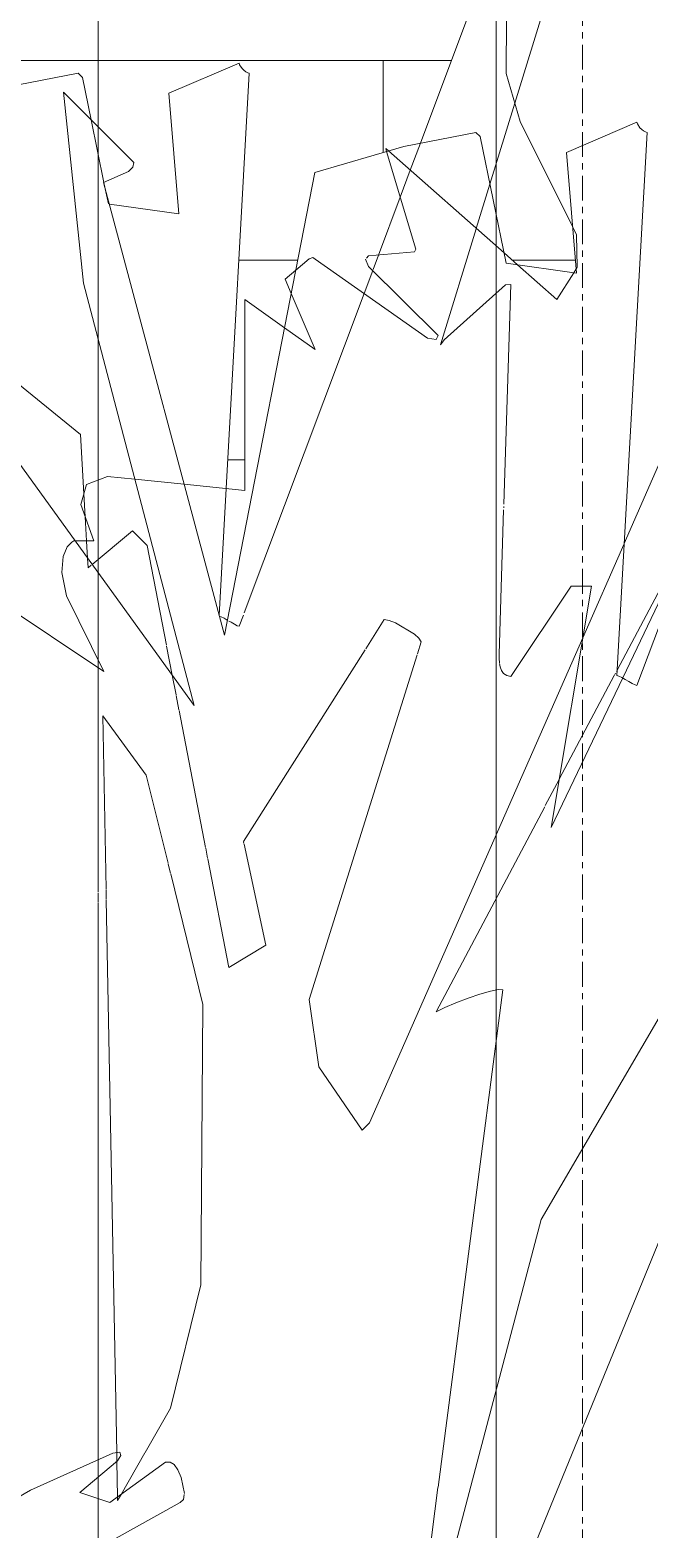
# Model space of a CAD drawing. Header units: inches. Extents: x -8991 to -6983, y -226 to 479.
# Drawn here: x -7388.46 to -7376.06, y -35.99 to -5.96 of the extents above; entities that cross this region are included whole.
import ezdxf

# ---------------------------------------------------------------- set-up
doc = ezdxf.new("R2010")
doc.units = ezdxf.units.IN
doc.header["$MEASUREMENT"] = 0
doc.linetypes.add('Grid Line 1_2_', pattern=[0.875, 0.5, -0.125, 0.125, -0.125])
for name, color, linetype, lineweight in [('A-DETL-GENF', 92, 'Continuous', 9), ('A-WALL-PATT-1', 111, 'Continuous', 9), ('S-GRID-1', 1, 'Grid Line 1_2_', 9)]:
    doc.layers.add(name, color=color, linetype=linetype, lineweight=lineweight)

# ---------------------------------------------------------------- blocks, each defined once
blk = doc.blocks.new('fountain grass 26747 - fountain grass 26747-1770214-Section 26')
at = {"layer": 'A-DETL-GENF'}
for p, q in [((-8436.095, -5.711), (-8436.099, -6.826)), ((-8436.099, -6.826), (-8435.821, -7.79)), ((-8435.821, -7.79), (-8434.767, -9.909)), ((-8438.457, -8.38), (-8438.513, -8.33)), ((-8438.513, -8.33), (-8438.494, -8.391)), ((-8438.494, -8.391), (-8437.908, -10.345)), ((-8436.143, -10.421), (-8438.457, -8.38)), ((-8434.767, -9.909), (-8434.691, -10.063)), ((-8434.691, -10.063), (-8434.681, -10.711)), ((-8438.856, -10.482), (-8438.9, -10.529)), ((-8437.934, -10.4), (-8438.856, -10.482)), ((-8437.908, -10.345), (-8437.934, -10.4)), ((-8435.874, -10.659), (-8436.143, -10.421)), ((-8440.312, -10.766), (-8440.528, -10.95)), ((-8440.046, -10.54), (-8440.312, -10.766)), ((-8439.969, -10.512), (-8440.046, -10.54)), ((-8439.923, -10.547), (-8439.969, -10.512)), ((-8437.673, -12.127), (-8439.923, -10.547)), ((-8438.916, -10.547), (-8438.857, -10.691)), ((-8438.857, -10.691), (-8437.462, -12.075)), ((-8435.087, -11.353), (-8435.874, -10.659)), ((-8434.698, -10.739), (-8434.749, -10.819)), ((-8434.681, -10.711), (-8434.698, -10.739)), ((-8440.528, -10.95), (-8440.404, -11.238)), ((-8434.749, -10.819), (-8435.087, -11.353)), ((-8440.538, -11.921), (-8441.334, -11.353)), ((-8441.334, -11.353), (-8441.334, -15.181)), ((-8440.404, -11.238), (-8439.923, -12.36)), ((-8439.923, -12.36), (-8440.538, -11.921)), ((-8437.505, -12.159), (-8437.673, -12.127)), ((-8437.462, -12.075), (-8437.505, -12.159)), ((-8444.087, -14.901), (-8444.501, -15.061)), ((-8443.535, -14.957), (-8444.087, -14.901)), ((-8442.549, -15.057), (-8443.535, -14.957)), ((-8444.501, -15.061), (-8444.621, -15.465)), ((-8441.334, -15.181), (-8442.549, -15.057)), ((-8444.621, -15.465), (-8444.356, -16.189)), ((-8444.801, -16.214), (-8444.89, -16.31)), ((-8444.759, -16.189), (-8444.801, -16.214)), ((-8444.735, -16.189), (-8444.759, -16.189)), ((-8444.356, -16.189), (-8444.735, -16.189)), ((-8444.973, -16.504), (-8444.995, -16.823)), ((-8444.89, -16.31), (-8444.973, -16.504)), ((-8444.154, -18.808), (-8447.395, -16.648)), ((-8444.995, -16.823), (-8444.902, -17.295)), ((-8444.902, -17.295), (-8444.154, -18.808))]:
    blk.add_line(p, q, dxfattribs=at)
blk = doc.blocks.new('fountain grass 26747 - fountain grass 26747-V34-Section 26')
at = {"layer": 'A-DETL-GENF'}
for p, q in [((-8443.977, -34.467), (-8445.623, -35.208)), ((-8443.835, -34.45), (-8443.977, -34.467)), ((-8443.885, -34.624), (-8443.815, -34.514)), ((-8443.815, -34.514), (-8443.835, -34.45)), ((-8444.641, -35.256), (-8443.885, -34.624)), ((-8442.922, -34.65), (-8444.037, -35.457)), ((-8442.828, -34.651), (-8442.922, -34.65)), ((-8442.752, -34.693), (-8442.828, -34.651)), ((-8442.676, -34.802), (-8442.752, -34.693)), ((-8442.611, -34.954), (-8442.676, -34.802)), ((-8442.544, -35.279), (-8442.611, -34.954)), ((-8445.623, -35.208), (-8446.051, -35.457)), ((-8444.037, -35.457), (-8444.641, -35.256)), ((-8442.626, -35.457), (-8442.562, -35.4)), ((-8442.562, -35.4), (-8442.547, -35.299)), ((-8444.44, -36.465), (-8442.626, -35.457))]:
    blk.add_line(p, q, dxfattribs=at)
blk = doc.blocks.new('fountain grass 26747 - fountain grass 26747-V35-Section 26')
at = {"layer": 'A-DETL-GENF'}
for p, q in [((-8436.303, -9.645), (-8436.303, -2.97)), ((-8436.303, -4.582), (-8436.303, -9.645)), ((-8428.042, -4.582), (-8433.482, -19.089)), ((-8443.556, -8.611), (-8444.967, -7.201)), ((-8444.967, -7.201), (-8444.564, -11.029)), ((-8436.303, -8.611), (-8436.303, -7.201)), ((-8436.303, -7.201), (-8436.303, -11.029)), ((-8436.303, -7.838), (-8436.303, -7.805)), ((-8436.303, -7.805), (-8436.303, -8.41)), ((-8433.482, -7.805), (-8434.892, -8.41)), ((-8433.474, -7.838), (-8433.482, -7.805)), ((-8436.706, -8.007), (-8438.15, -8.29)), ((-8436.622, -8.091), (-8436.706, -8.007)), ((-8436.101, -10.626), (-8436.622, -8.091)), ((-8436.303, -7.914), (-8436.303, -7.838)), ((-8436.303, -7.949), (-8436.303, -7.914)), ((-8436.303, -7.979), (-8436.303, -7.949)), ((-8436.303, -7.999), (-8436.303, -7.979)), ((-8436.303, -8.007), (-8436.303, -7.999)), ((-8436.303, -9.645), (-8436.303, -8.007)), ((-8436.303, -8.091), (-8436.303, -8.007)), ((-8436.303, -8.007), (-8436.303, -8.29)), ((-8436.303, -9.645), (-8436.303, -8.091)), ((-8433.885, -18.887), (-8433.28, -8.007)), ((-8433.422, -7.914), (-8433.474, -7.838)), ((-8433.386, -7.949), (-8433.422, -7.914)), ((-8433.348, -7.979), (-8433.386, -7.949)), ((-8433.311, -7.999), (-8433.348, -7.979)), ((-8433.28, -8.007), (-8433.311, -7.999)), ((-8438.15, -8.29), (-8439.93, -8.813)), ((-8436.303, -8.29), (-8436.303, -8.813)), ((-8443.662, -8.791), (-8443.575, -8.706)), ((-8443.575, -8.706), (-8443.556, -8.611)), ((-8436.303, -8.41), (-8436.303, -9.645)), ((-8436.303, -8.706), (-8436.303, -8.611)), ((-8436.303, -8.791), (-8436.303, -8.706)), ((-8434.892, -8.41), (-8434.691, -10.828)), ((-8444.161, -9.014), (-8443.662, -8.791)), ((-8439.93, -8.813), (-8441.743, -18.081)), ((-8436.303, -9.014), (-8436.303, -8.791)), ((-8436.303, -8.813), (-8436.303, -18.081)), ((-8441.743, -18.081), (-8444.161, -9.014)), ((-8436.303, -18.081), (-8436.303, -9.014)), ((-8436.303, -13.447), (-8436.303, -9.645)), ((-8436.303, -10.626), (-8436.303, -9.645)), ((-8436.303, -9.645), (-8436.303, -10.828)), ((-8436.303, -18.887), (-8436.303, -9.645)), ((-8436.303, -9.645), (-8436.303, -19.089)), ((-8442.347, -19.492), (-8449.198, -10.014)), ((-8436.303, -19.492), (-8436.303, -10.014)), ((-8436.303, -10.014), (-8436.303, -10.618)), ((-8436.303, -15.659), (-8436.303, -10.014)), ((-8436.303, -10.014), (-8436.303, -10.283)), ((-8436.303, -10.283), (-8436.303, -10.923)), ((-8436.303, -10.618), (-8436.303, -13.842)), ((-8436.303, -10.828), (-8436.303, -10.626)), ((-8434.691, -10.828), (-8436.101, -10.626)), ((-8444.564, -11.029), (-8442.347, -19.492)), ((-8436.303, -10.923), (-8436.303, -15.989)), ((-8436.303, -11.029), (-8436.303, -19.492)), ((-8436.303, -12.238), (-8436.303, -12.248)), ((-8436.303, -19.644), (-8436.303, -12.238)), ((-8436.303, -12.248), (-8436.303, -13.35)), ((-8436.303, -13.35), (-8436.303, -13.447)), ((-8436.303, -13.842), (-8436.303, -16.663)), ((-8436.303, -16.389), (-8436.303, -15.659)), ((-8436.303, -15.989), (-8436.303, -16.121)), ((-8436.303, -16.121), (-8436.303, -16.217)), ((-8436.303, -16.217), (-8436.303, -16.292)), ((-8436.303, -16.292), (-8436.303, -16.36)), ((-8436.303, -16.36), (-8436.303, -16.435)), ((-8436.303, -16.663), (-8436.303, -16.389)), ((-8436.303, -16.435), (-8436.303, -16.532)), ((-8436.303, -16.532), (-8436.303, -16.663)), ((-8436.303, -16.663), (-8436.303, -17.779)), ((-8436.303, -16.852), (-8436.303, -17.487)), ((-8436.303, -16.872), (-8436.303, -16.852)), ((-8436.303, -16.859), (-8436.303, -16.872)), ((-8436.303, -16.913), (-8436.303, -16.859)), ((-8436.303, -17.028), (-8436.303, -16.872)), ((-8436.303, -16.872), (-8436.303, -17.353)), ((-8436.303, -17.395), (-8436.303, -16.913)), ((-8436.303, -19.126), (-8436.303, -17.028)), ((-8436.303, -17.074), (-8436.303, -17.678)), ((-8436.303, -17.487), (-8436.303, -17.074)), ((-8436.303, -17.353), (-8436.303, -19.632)), ((-8436.303, -17.477), (-8436.303, -17.395)), ((-8436.303, -21.507), (-8436.303, -17.477)), ((-8436.303, -17.678), (-8436.303, -18.887)), ((-8436.303, -17.779), (-8436.303, -18.743)), ((-8436.303, -18.283), (-8436.303, -20.096)), ((-8436.303, -23.119), (-8436.303, -18.283)), ((-8436.303, -18.422), (-8436.303, -18.484)), ((-8436.303, -18.433), (-8436.303, -18.422)), ((-8436.303, -18.887), (-8436.303, -18.433)), ((-8436.303, -18.479), (-8436.303, -19.267)), ((-8436.303, -18.484), (-8436.303, -18.479)), ((-8436.303, -18.484), (-8436.303, -23.119)), ((-8436.303, -18.554), (-8436.303, -18.484)), ((-8436.303, -18.687), (-8436.303, -18.554)), ((-8436.303, -19.693), (-8436.303, -18.687)), ((-8436.303, -18.743), (-8436.303, -21.016)), ((-8436.303, -18.899), (-8436.303, -18.887)), ((-8436.303, -18.927), (-8436.303, -18.899)), ((-8433.844, -18.899), (-8433.885, -18.887)), ((-8433.786, -18.927), (-8433.844, -18.899)), ((-8436.303, -18.967), (-8436.303, -18.927)), ((-8436.303, -19.01), (-8436.303, -18.967)), ((-8436.303, -19.049), (-8436.303, -19.01)), ((-8436.303, -19.089), (-8436.303, -19.078)), ((-8436.303, -19.29), (-8436.303, -19.126)), ((-8433.717, -18.967), (-8433.786, -18.927)), ((-8433.645, -19.01), (-8433.717, -18.967)), ((-8433.577, -19.049), (-8433.645, -19.01)), ((-8433.52, -19.078), (-8433.577, -19.049)), ((-8433.482, -19.089), (-8433.52, -19.078)), ((-8436.303, -19.267), (-8436.303, -19.29)), ((-8436.303, -22.305), (-8436.303, -19.283)), ((-8436.303, -19.283), (-8436.303, -21.297)), ((-8436.303, -19.492), (-8436.303, -21.507)), ((-8436.303, -20.701), (-8436.303, -19.492)), ((-8436.303, -19.632), (-8436.303, -19.693)), ((-8436.303, -19.731), (-8436.303, -19.644)), ((-8436.303, -19.818), (-8436.303, -19.731)), ((-8436.303, -19.899), (-8436.303, -19.818)), ((-8436.303, -19.972), (-8436.303, -19.901)), ((-8436.303, -20.034), (-8436.303, -19.975)), ((-8436.303, -20.077), (-8436.303, -20.035)), ((-8436.303, -20.096), (-8436.303, -20.077)), ((-8436.303, -20.248), (-8436.303, -20.277)), ((-8436.303, -20.298), (-8436.303, -20.248)), ((-8436.303, -20.277), (-8436.303, -20.701)), ((-8436.303, -20.342), (-8436.303, -20.298)), ((-8436.303, -20.465), (-8436.303, -20.342)), ((-8436.303, -21.507), (-8436.303, -20.465)), ((-8436.303, -21.016), (-8436.303, -21.664)), ((-8436.303, -21.297), (-8436.303, -21.352)), ((-8436.303, -21.352), (-8436.303, -21.434)), ((-8436.303, -21.434), (-8436.303, -21.499)), ((-8436.303, -21.499), (-8436.303, -21.464)), ((-8436.303, -21.464), (-8436.303, -21.493)), ((-8436.303, -21.493), (-8436.303, -21.902)), ((-8436.303, -21.499), (-8436.303, -21.643)), ((-8436.303, -23.079), (-8436.303, -21.499)), ((-8436.303, -21.708), (-8436.303, -21.507)), ((-8436.303, -21.643), (-8436.303, -23.027)), ((-8436.303, -21.664), (-8436.303, -22.305)), ((-8436.303, -21.841), (-8436.303, -21.708)), ((-8436.303, -23.925), (-8436.303, -21.841)), ((-8436.303, -21.902), (-8436.303, -23.312)), ((-8436.303, -23.312), (-8436.303, -22.305)), ((-8436.303, -22.305), (-8436.303, -26.133)), ((-8436.303, -23.027), (-8436.303, -23.111)), ((-8436.303, -23.111), (-8436.303, -23.079)), ((-8436.303, -23.119), (-8436.303, -23.135)), ((-8436.303, -23.183), (-8436.303, -23.119)), ((-8436.303, -23.135), (-8436.303, -23.876)), ((-8436.303, -23.293), (-8436.303, -23.183)), ((-8436.303, -23.925), (-8436.303, -23.293)), ((-8436.303, -23.319), (-8436.303, -24.126)), ((-8436.303, -23.32), (-8436.303, -23.319)), ((-8436.303, -23.361), (-8436.303, -23.32)), ((-8436.303, -23.471), (-8436.303, -23.361)), ((-8436.303, -23.623), (-8436.303, -23.471)), ((-8436.303, -23.948), (-8436.303, -23.623)), ((-8436.303, -23.876), (-8436.303, -24.126)), ((-8436.303, -24.126), (-8436.303, -23.925)), ((-8436.303, -24.126), (-8436.303, -23.925)), ((-8436.303, -24.069), (-8436.303, -23.948)), ((-8436.303, -24.126), (-8436.303, -24.069)), ((-8436.303, -25.134), (-8436.303, -24.126)), ((-8436.303, -24.899), (-8436.303, -25.537)), ((-8436.303, -24.932), (-8436.303, -24.899)), ((-8436.303, -25.053), (-8436.303, -24.932)), ((-8436.303, -26.422), (-8436.303, -25.053)), ((-8436.303, -25.171), (-8436.303, -25.134)), ((-8436.303, -25.228), (-8436.303, -25.171)), ((-8436.303, -25.297), (-8436.303, -25.228)), ((-8436.303, -25.37), (-8436.303, -25.297)), ((-8436.303, -25.44), (-8436.303, -25.37)), ((-8436.303, -25.498), (-8436.303, -25.44)), ((-8436.303, -25.537), (-8436.303, -25.498)), ((-8436.303, -26.133), (-8436.303, -25.853)), ((-8436.303, -25.853), (-8436.303, -26.013)), ((-8436.303, -26.013), (-8436.303, -26.417)), ((-8436.303, -26.104), (-8436.303, -26.584)), ((-8436.303, -26.141), (-8436.303, -26.104)), ((-8436.303, -26.255), (-8436.303, -26.141)), ((-8436.303, -28.358), (-8436.303, -26.255)), ((-8436.303, -26.417), (-8436.303, -27.141)), ((-8436.303, -26.544), (-8436.303, -26.422)), ((-8436.303, -26.584), (-8436.303, -26.544)), ((-8436.303, -26.544), (-8436.303, -28.358)), ((-8436.303, -26.576), (-8436.303, -26.544)), ((-8436.303, -26.665), (-8436.303, -26.576)), ((-8436.303, -26.794), (-8436.303, -26.665)), ((-8436.303, -26.946), (-8436.303, -26.794)), ((-8436.303, -27.101), (-8436.303, -26.946)), ((-8436.303, -27.242), (-8436.303, -27.101)), ((-8436.303, -27.141), (-8436.303, -27.167)), ((-8436.303, -27.167), (-8436.303, -27.262)), ((-8436.303, -27.35), (-8436.303, -27.242)), ((-8436.303, -27.262), (-8436.303, -27.456)), ((-8436.303, -29.76), (-8436.303, -27.342)), ((-8436.303, -27.342), (-8436.303, -27.495)), ((-8436.303, -30.171), (-8436.303, -27.35)), ((-8436.303, -27.456), (-8436.303, -27.775)), ((-8436.303, -27.495), (-8436.303, -28.954)), ((-8436.303, -28.954), (-8436.303, -27.735)), ((-8436.303, -27.735), (-8436.303, -27.745)), ((-8436.303, -27.745), (-8436.303, -27.853)), ((-8436.303, -27.775), (-8436.303, -28.247)), ((-8436.303, -27.853), (-8436.303, -28.697)), ((-8436.303, -28.774), (-8436.303, -28.104)), ((-8436.303, -28.104), (-8436.303, -28.148)), ((-8436.303, -28.148), (-8436.303, -28.233)), ((-8436.303, -28.233), (-8436.303, -29.264)), ((-8436.303, -28.247), (-8436.303, -29.76)), ((-8436.303, -28.697), (-8436.303, -28.753)), ((-8436.303, -28.753), (-8436.303, -28.774)), ((-8436.303, -29.264), (-8436.303, -29.357)), ((-8436.303, -29.357), (-8436.303, -29.76)), ((-8436.303, -29.76), (-8436.303, -30.768)), ((-8436.303, -30.768), (-8436.303, -29.798)), ((-8436.303, -29.798), (-8436.303, -32.581)), ((-8436.303, -29.97), (-8436.303, -30.574)), ((-8436.303, -31.38), (-8436.303, -29.97)), ((-8436.303, -30.212), (-8436.303, -30.171)), ((-8436.303, -30.27), (-8436.303, -30.212)), ((-8436.303, -30.339), (-8436.303, -30.27)), ((-8436.303, -30.411), (-8436.303, -30.339)), ((-8436.303, -30.479), (-8436.303, -30.411)), ((-8436.303, -30.535), (-8436.303, -30.479)), ((-8436.303, -30.574), (-8436.303, -30.535)), ((-8436.303, -31.413), (-8436.303, -31.38)), ((-8436.303, -31.581), (-8436.303, -31.413)), ((-8436.303, -31.653), (-8436.303, -31.581)), ((-8436.303, -31.855), (-8436.303, -31.653)), ((-8436.303, -32.186), (-8436.303, -31.855)), ((-8436.303, -31.984), (-8436.303, -32.186)), ((-8436.303, -32.101), (-8436.303, -31.984)), ((-8436.303, -32.346), (-8436.303, -32.101)), ((-8436.303, -33.637), (-8436.303, -32.346)), ((-8436.303, -32.581), (-8436.303, -33.185)), ((-8436.303, -33.185), (-8436.303, -33.35)), ((-8436.303, -33.35), (-8436.303, -33.687)), ((-8436.303, -33.798), (-8436.303, -33.637)), ((-8436.303, -33.687), (-8436.303, -34.142)), ((-8436.303, -33.896), (-8436.303, -33.798)), ((-8436.303, -34.673), (-8436.303, -33.896)), ((-8436.303, -34.142), (-8436.303, -34.657)), ((-8436.303, -34.55), (-8436.303, -34.783)), ((-8436.303, -34.604), (-8436.303, -34.55)), ((-8436.303, -34.727), (-8436.303, -34.604)), ((-8436.303, -34.657), (-8436.303, -35.177)), ((-8436.303, -34.805), (-8436.303, -34.673)), ((-8436.303, -34.881), (-8436.303, -34.727)), ((-8436.303, -34.783), (-8436.303, -34.805)), ((-8436.303, -35.813), (-8436.303, -34.881)), ((-8436.303, -35.177), (-8436.303, -35.645)), ((-8436.303, -35.645), (-8436.303, -36.006)), ((-8436.303, -35.94), (-8436.303, -35.813)), ((-8436.303, -36.346), (-8436.303, -35.94))]:
    blk.add_line(p, q, dxfattribs=at)
blk = doc.blocks.new('fountain grass 26747 - fountain grass 26747-V37-Section 26')
at = {"layer": 'A-DETL-GENF'}
for p, q in [((-8444.268, -7.9), (-8444.268, -1.783)), ((-8435.927, -7.42), (-8434.235, -1.919)), ((-8444.268, -3.395), (-8444.268, -7.9)), ((-8436.006, -3.395), (-8437.817, -8.225)), ((-8444.268, -7.425), (-8444.268, -6.015)), ((-8444.268, -6.015), (-8444.268, -7.9)), ((-8444.671, -6.821), (-8446.115, -7.103)), ((-8444.587, -6.905), (-8444.671, -6.821)), ((-8444.412, -7.756), (-8444.587, -6.905)), ((-8444.268, -6.652), (-8444.268, -6.619)), ((-8444.268, -6.619), (-8444.268, -7.224)), ((-8444.268, -6.727), (-8444.268, -6.652)), ((-8444.268, -6.763), (-8444.268, -6.727)), ((-8444.268, -6.793), (-8444.268, -6.763)), ((-8444.268, -6.813), (-8444.268, -6.793)), ((-8444.268, -6.821), (-8444.268, -6.813)), ((-8444.268, -7.9), (-8444.268, -6.821)), ((-8444.268, -6.905), (-8444.268, -6.821)), ((-8444.268, -6.821), (-8444.268, -7.103)), ((-8444.268, -7.9), (-8444.268, -6.905)), ((-8441.447, -6.619), (-8442.857, -7.224)), ((-8441.708, -15.143), (-8441.245, -6.821)), ((-8441.439, -6.652), (-8441.447, -6.619)), ((-8441.387, -6.727), (-8441.439, -6.652)), ((-8441.351, -6.763), (-8441.387, -6.727)), ((-8441.313, -6.793), (-8441.351, -6.763)), ((-8441.276, -6.813), (-8441.313, -6.793)), ((-8441.245, -6.821), (-8441.276, -6.813)), ((-8444.268, -7.103), (-8444.268, -7.627)), ((-8444.268, -7.224), (-8444.268, -7.9)), ((-8444.268, -7.519), (-8444.268, -7.425)), ((-8442.857, -7.224), (-8442.656, -9.641)), ((-8436.426, -9.042), (-8435.927, -7.42)), ((-8444.154, -9.011), (-8444.412, -7.756)), ((-8444.268, -7.605), (-8444.268, -7.519)), ((-8444.268, -7.828), (-8444.268, -7.605)), ((-8444.268, -7.627), (-8444.268, -7.9)), ((-8444.268, -7.9), (-8444.268, -7.828)), ((-8444.268, -8.459), (-8444.268, -7.9)), ((-8444.268, -7.9), (-8444.268, -9.843)), ((-8444.268, -12.161), (-8444.268, -7.9)), ((-8444.268, -7.9), (-8444.268, -12.161)), ((-8444.268, -8.459), (-8444.268, -7.9)), ((-8444.268, -7.9), (-8444.268, -8.459)), ((-8444.268, -8.459), (-8444.268, -7.9)), ((-8444.268, -7.9), (-8444.268, -8.459)), ((-8437.817, -8.225), (-8438.02, -8.765)), ((-8444.268, -8.459), (-8444.268, -12.161)), ((-8444.268, -12.161), (-8444.268, -8.459)), ((-8444.268, -8.459), (-8444.268, -9.641)), ((-8444.268, -12.161), (-8444.268, -8.459)), ((-8444.268, -9.44), (-8444.268, -8.459)), ((-8444.268, -8.828), (-8444.268, -9.097)), ((-8444.268, -12.161), (-8444.268, -8.828)), ((-8444.268, -8.828), (-8444.268, -9.432)), ((-8444.268, -12.161), (-8444.268, -8.828)), ((-8438.02, -8.765), (-8438.221, -9.302)), ((-8444.268, -9.097), (-8444.268, -9.737)), ((-8444.128, -9.136), (-8444.154, -9.011)), ((-8444.066, -9.44), (-8444.128, -9.136)), ((-8438.221, -9.302), (-8438.657, -10.464)), ((-8436.7, -9.93), (-8436.426, -9.042)), ((-8444.268, -9.432), (-8444.268, -12.161)), ((-8444.268, -9.641), (-8444.268, -9.44)), ((-8442.656, -9.641), (-8444.047, -9.443)), ((-8444.268, -9.737), (-8444.268, -12.161)), ((-8444.268, -9.843), (-8444.268, -12.161)), ((-8437.417, -12.261), (-8436.703, -9.94)), ((-8438.657, -10.464), (-8438.766, -10.753)), ((-8438.773, -10.774), (-8438.946, -11.233)), ((-8444.268, -12.161), (-8444.268, -11.052)), ((-8444.268, -11.052), (-8444.268, -11.062)), ((-8444.268, -11.062), (-8444.268, -12.161)), ((-8436.111, -11.062), (-8437.343, -12.163)), ((-8436.147, -15.458), (-8436.006, -11.052)), ((-8436.006, -11.052), (-8436.111, -11.062)), ((-8438.946, -11.233), (-8441.346, -17.633)), ((-8444.268, -12.261), (-8444.268, -12.161)), ((-8444.268, -14.971), (-8444.268, -12.161)), ((-8444.268, -14.971), (-8444.268, -12.161)), ((-8444.268, -12.161), (-8444.268, -14.971)), ((-8444.268, -12.161), (-8444.268, -14.971)), ((-8444.268, -15.265), (-8444.268, -12.161)), ((-8444.268, -12.161), (-8444.268, -16.836)), ((-8444.268, -16.836), (-8444.268, -12.161)), ((-8444.268, -12.161), (-8444.268, -12.656)), ((-8444.268, -14.473), (-8444.268, -12.161)), ((-8444.268, -12.161), (-8444.268, -14.803)), ((-8444.268, -12.163), (-8444.268, -12.261)), ((-8437.343, -12.163), (-8437.417, -12.261)), ((-8444.268, -12.656), (-8444.268, -15.477)), ((-8444.268, -15.203), (-8444.268, -14.473)), ((-8444.268, -14.803), (-8444.268, -14.935)), ((-8444.268, -14.935), (-8444.268, -15.031)), ((-8444.268, -14.971), (-8444.268, -16.836)), ((-8444.268, -16.836), (-8444.268, -14.971)), ((-8444.268, -16.836), (-8444.268, -14.971)), ((-8444.268, -14.971), (-8444.268, -16.836)), ((-8444.268, -15.031), (-8444.268, -15.106)), ((-8444.268, -15.106), (-8444.268, -15.174)), ((-8444.268, -15.174), (-8444.268, -15.249)), ((-8444.268, -15.477), (-8444.268, -15.203)), ((-8444.268, -15.249), (-8444.268, -15.345)), ((-8444.268, -16.836), (-8444.268, -15.265)), ((-8441.849, -17.685), (-8441.708, -15.143)), ((-8444.268, -15.345), (-8444.268, -15.477)), ((-8444.268, -15.477), (-8444.268, -16.592)), ((-8436.243, -18.458), (-8436.151, -15.572)), ((-8436.149, -15.527), (-8436.148, -15.505)), ((-8444.268, -15.686), (-8444.268, -15.666)), ((-8444.268, -15.666), (-8444.268, -16.301)), ((-8444.268, -15.727), (-8444.268, -15.672)), ((-8444.268, -15.672), (-8444.268, -15.686)), ((-8444.268, -15.686), (-8444.268, -16.159)), ((-8444.268, -15.841), (-8444.268, -15.686)), ((-8444.268, -16.209), (-8444.268, -15.727)), ((-8444.268, -16.836), (-8444.268, -15.841)), ((-8444.268, -16.301), (-8444.268, -15.888)), ((-8444.268, -15.888), (-8444.268, -16.492)), ((-8444.268, -16.167), (-8444.268, -16.557)), ((-8444.268, -16.291), (-8444.268, -16.209)), ((-8444.268, -16.557), (-8444.268, -16.291)), ((-8444.268, -16.492), (-8444.268, -16.836)), ((-8444.268, -16.557), (-8444.268, -16.836)), ((-8444.268, -16.836), (-8444.268, -16.557)), ((-8444.268, -16.592), (-8444.268, -16.836)), ((-8444.268, -17.453), (-8444.268, -16.836)), ((-8444.268, -16.836), (-8444.268, -17.453)), ((-8444.268, -18.458), (-8444.268, -16.836)), ((-8444.268, -16.836), (-8444.268, -17.701)), ((-8444.268, -17.94), (-8444.268, -16.836)), ((-8444.268, -17.701), (-8444.268, -16.836)), ((-8444.268, -16.836), (-8444.268, -17.903)), ((-8444.268, -16.836), (-8444.268, -16.895)), ((-8444.268, -16.895), (-8444.268, -16.836)), ((-8444.268, -16.836), (-8444.268, -17.556)), ((-8444.268, -18.306), (-8444.268, -16.836)), ((-8444.268, -16.836), (-8444.268, -18.306)), ((-8444.268, -17.097), (-8444.268, -18.579)), ((-8444.268, -18.579), (-8444.268, -17.097)), ((-8434.797, -17.097), (-8436.006, -18.91)), ((-8435.2, -21.932), (-8434.394, -17.097)), ((-8434.394, -17.097), (-8434.797, -17.097)), ((-8444.268, -17.235), (-8444.268, -17.298)), ((-8444.268, -17.247), (-8444.268, -17.235)), ((-8444.268, -17.701), (-8444.268, -17.247)), ((-8444.268, -17.293), (-8444.268, -18.081)), ((-8444.268, -17.298), (-8444.268, -17.293)), ((-8444.268, -17.298), (-8444.268, -18.579)), ((-8444.268, -17.368), (-8444.268, -17.298)), ((-8444.268, -17.5), (-8444.268, -17.368)), ((-8432.984, -17.298), (-8433.768, -18.938)), ((-8444.268, -18.579), (-8444.268, -17.465)), ((-8444.268, -17.465), (-8444.268, -17.909)), ((-8444.268, -18.507), (-8444.268, -17.5)), ((-8444.268, -17.556), (-8444.268, -19.829)), ((-8444.268, -17.712), (-8444.268, -17.701)), ((-8444.268, -17.741), (-8444.268, -17.712)), ((-8441.809, -17.712), (-8441.844, -17.703)), ((-8441.75, -17.741), (-8441.809, -17.712)), ((-8441.363, -17.679), (-8441.447, -17.903)), ((-8444.268, -17.78), (-8444.268, -17.741)), ((-8444.268, -17.823), (-8444.268, -17.78)), ((-8444.268, -17.863), (-8444.268, -17.823)), ((-8444.268, -17.903), (-8444.268, -17.891)), ((-8444.268, -17.909), (-8444.268, -18.445)), ((-8444.268, -18.104), (-8444.268, -17.94)), ((-8441.689, -17.777), (-8441.75, -17.741)), ((-8441.61, -17.823), (-8441.654, -17.797)), ((-8441.542, -17.863), (-8441.61, -17.823)), ((-8441.485, -17.891), (-8441.542, -17.863)), ((-8441.447, -17.903), (-8441.485, -17.891)), ((-8444.268, -18.081), (-8444.268, -18.104)), ((-8444.268, -18.096), (-8444.268, -20.111)), ((-8444.268, -21.119), (-8444.268, -18.096)), ((-8444.268, -18.579), (-8444.268, -18.306)), ((-8444.268, -18.306), (-8444.268, -18.579)), ((-8444.268, -18.445), (-8444.268, -18.507)), ((-8444.268, -18.545), (-8444.268, -18.458)), ((-8444.268, -18.579), (-8444.268, -18.545)), ((-8444.268, -18.713), (-8444.268, -18.579)), ((-8444.268, -18.579), (-8444.268, -18.713)), ((-8444.268, -18.713), (-8444.268, -18.579)), ((-8444.268, -18.579), (-8444.268, -18.713)), ((-8444.268, -18.713), (-8444.268, -18.579)), ((-8444.268, -18.579), (-8444.268, -18.713)), ((-8444.268, -18.632), (-8444.268, -18.579)), ((-8436.241, -18.545), (-8436.243, -18.458)), ((-8436.235, -18.632), (-8436.241, -18.545)), ((-8444.268, -18.713), (-8444.268, -18.632)), ((-8444.268, -18.776), (-8444.268, -18.738)), ((-8444.268, -18.738), (-8444.268, -18.776)), ((-8444.268, -18.776), (-8444.268, -18.738)), ((-8444.268, -18.776), (-8444.268, -18.738)), ((-8444.268, -18.738), (-8444.268, -18.776)), ((-8444.268, -18.776), (-8444.268, -18.738)), ((-8444.268, -18.738), (-8444.268, -18.776)), ((-8444.268, -18.786), (-8444.268, -18.847)), ((-8444.268, -18.847), (-8444.268, -18.786)), ((-8444.268, -18.786), (-8444.268, -18.847)), ((-8444.268, -18.847), (-8444.268, -18.788)), ((-8444.268, -18.847), (-8444.268, -18.797)), ((-8444.268, -18.797), (-8444.268, -18.847)), ((-8444.268, -18.847), (-8444.268, -18.797)), ((-8444.268, -18.909), (-8444.268, -18.851)), ((-8444.268, -18.851), (-8444.268, -18.909)), ((-8444.268, -18.909), (-8444.268, -18.851)), ((-8444.268, -18.891), (-8444.268, -18.851)), ((-8444.268, -18.851), (-8444.268, -18.909)), ((-8444.268, -18.909), (-8444.268, -18.851)), ((-8444.268, -18.851), (-8444.268, -18.909)), ((-8444.268, -18.91), (-8444.268, -18.891)), ((-8444.268, -19.515), (-8444.268, -18.912)), ((-8444.268, -18.912), (-8444.268, -19.837)), ((-8444.268, -19.837), (-8444.268, -18.912)), ((-8444.268, -21.932), (-8444.268, -18.912)), ((-8444.268, -18.912), (-8444.268, -21.932)), ((-8436.22, -18.715), (-8436.232, -18.647)), ((-8436.193, -18.788), (-8436.22, -18.715)), ((-8436.151, -18.849), (-8436.193, -18.788)), ((-8436.09, -18.891), (-8436.151, -18.849)), ((-8436.006, -18.91), (-8436.09, -18.891)), ((-8444.268, -19.112), (-8444.268, -19.061)), ((-8444.268, -19.061), (-8444.268, -19.091)), ((-8444.268, -19.091), (-8444.268, -19.515)), ((-8444.268, -19.156), (-8444.268, -19.112)), ((-8444.268, -19.278), (-8444.268, -19.156)), ((-8433.768, -18.938), (-8435.2, -21.932)), ((-8444.268, -19.837), (-8444.268, -19.278)), ((-8444.268, -19.829), (-8444.268, -20.477)), ((-8444.268, -20.321), (-8444.268, -19.855)), ((-8444.268, -19.855), (-8444.268, -20.321)), ((-8444.268, -20.321), (-8444.268, -19.855)), ((-8444.268, -20.13), (-8444.268, -20.166)), ((-8444.268, -20.166), (-8444.268, -20.248)), ((-8444.268, -20.248), (-8444.268, -20.313)), ((-8444.268, -20.278), (-8444.268, -20.306)), ((-8444.268, -20.313), (-8444.268, -20.278)), ((-8444.268, -20.306), (-8444.268, -20.716)), ((-8444.268, -21.893), (-8444.268, -20.313)), ((-8444.268, -20.313), (-8444.268, -20.456)), ((-8444.268, -20.522), (-8444.268, -20.321)), ((-8444.268, -20.456), (-8444.268, -21.841)), ((-8444.268, -20.477), (-8444.268, -21.119)), ((-8444.268, -20.655), (-8444.268, -20.522)), ((-8444.268, -22.693), (-8444.268, -20.655)), ((-8444.268, -20.716), (-8444.268, -22.126)), ((-8444.268, -21.119), (-8444.268, -23.231)), ((-8444.268, -22.126), (-8444.268, -21.119)), ((-8444.268, -21.841), (-8444.268, -21.925)), ((-8444.268, -21.925), (-8444.268, -21.893)), ((-8444.268, -21.997), (-8444.268, -21.932)), ((-8444.268, -21.932), (-8444.268, -21.949)), ((-8444.268, -21.949), (-8444.268, -22.69)), ((-8444.268, -22.106), (-8444.268, -21.997)), ((-8444.268, -22.693), (-8444.268, -22.106)), ((-8444.268, -22.134), (-8444.268, -22.133)), ((-8444.268, -22.133), (-8444.268, -22.693)), ((-8444.268, -22.175), (-8444.268, -22.134)), ((-8444.268, -22.285), (-8444.268, -22.175)), ((-8444.268, -22.437), (-8444.268, -22.285)), ((-8444.268, -22.693), (-8444.268, -22.437)), ((-8444.268, -22.69), (-8444.268, -22.693)), ((-8444.268, -22.762), (-8444.268, -22.695)), ((-8444.268, -22.695), (-8444.268, -22.94)), ((-8444.268, -22.738), (-8444.268, -22.695)), ((-8444.268, -22.695), (-8444.268, -22.94)), ((-8444.268, -22.738), (-8444.268, -22.695)), ((-8444.268, -22.94), (-8444.268, -22.738)), ((-8444.268, -22.94), (-8444.268, -22.738)), ((-8444.268, -22.883), (-8444.268, -22.762)), ((-8444.268, -22.94), (-8444.268, -22.883)), ((-8444.268, -23.231), (-8444.268, -22.94)), ((-8444.268, -23.247), (-8444.268, -23.434)), ((-8444.268, -23.434), (-8444.268, -23.279)), ((-8444.268, -23.947), (-8444.268, -23.449)), ((-8444.268, -23.449), (-8444.268, -24.947)), ((-8444.268, -23.746), (-8444.268, -23.713)), ((-8444.268, -23.713), (-8444.268, -24.35)), ((-8444.268, -23.867), (-8444.268, -23.746)), ((-8444.268, -25.235), (-8444.268, -23.867)), ((-8444.268, -23.985), (-8444.268, -23.947)), ((-8444.268, -24.042), (-8444.268, -23.999)), ((-8444.268, -24.111), (-8444.268, -24.042)), ((-8444.268, -24.184), (-8444.268, -24.111)), ((-8444.268, -24.253), (-8444.268, -24.184)), ((-8444.268, -24.311), (-8444.268, -24.253)), ((-8444.268, -24.35), (-8444.268, -24.311)), ((-8444.268, -24.667), (-8444.268, -24.827)), ((-8444.268, -24.947), (-8444.268, -24.667)), ((-8444.268, -24.827), (-8444.268, -25.23)), ((-8444.268, -24.955), (-8444.268, -24.926)), ((-8444.268, -24.926), (-8444.268, -25.398)), ((-8444.268, -25.069), (-8444.268, -24.955)), ((-8444.268, -27.171), (-8444.268, -25.069)), ((-8444.268, -25.23), (-8444.268, -25.954)), ((-8444.268, -25.358), (-8444.268, -25.235)), ((-8444.268, -25.389), (-8444.268, -25.358)), ((-8444.268, -25.358), (-8444.268, -27.171)), ((-8444.268, -25.398), (-8444.268, -25.358)), ((-8444.268, -25.479), (-8444.268, -25.389)), ((-8444.268, -25.608), (-8444.268, -25.479)), ((-8444.268, -25.759), (-8444.268, -25.608)), ((-8444.268, -25.914), (-8444.268, -25.759)), ((-8444.268, -26.055), (-8444.268, -25.914)), ((-8444.268, -25.954), (-8444.268, -25.98)), ((-8444.268, -25.98), (-8444.268, -26.076)), ((-8444.268, -26.164), (-8444.268, -26.055)), ((-8444.268, -26.076), (-8444.268, -26.27)), ((-8444.268, -26.156), (-8444.268, -26.309)), ((-8444.268, -28.574), (-8444.268, -26.156)), ((-8444.268, -28.985), (-8444.268, -26.164)), ((-8444.268, -26.27), (-8444.268, -26.584)), ((-8444.268, -26.309), (-8444.268, -27.768)), ((-8444.268, -26.548), (-8444.268, -26.559)), ((-8444.268, -27.768), (-8444.268, -26.548)), ((-8444.268, -26.559), (-8444.268, -26.666)), ((-8444.268, -26.589), (-8444.268, -27.06)), ((-8444.268, -26.666), (-8444.268, -27.511)), ((-8444.268, -26.918), (-8444.268, -26.962)), ((-8444.268, -27.588), (-8444.268, -26.918)), ((-8444.268, -26.962), (-8444.268, -27.046)), ((-8444.268, -27.046), (-8444.268, -28.078)), ((-8444.268, -27.06), (-8444.268, -28.574)), ((-8444.268, -27.511), (-8444.268, -27.566)), ((-8444.268, -27.566), (-8444.268, -27.588)), ((-8444.268, -28.078), (-8444.268, -28.171)), ((-8444.268, -28.171), (-8444.268, -28.574)), ((-8444.268, -28.574), (-8444.268, -29.581)), ((-8444.268, -28.612), (-8444.268, -31.395)), ((-8444.268, -29.581), (-8444.268, -28.612)), ((-8444.268, -30.194), (-8444.268, -28.783)), ((-8444.268, -28.783), (-8444.268, -29.388)), ((-8444.268, -29.026), (-8444.268, -28.985)), ((-8444.268, -29.084), (-8444.268, -29.026)), ((-8444.268, -29.153), (-8444.268, -29.084)), ((-8444.268, -29.224), (-8444.268, -29.153)), ((-8444.268, -29.292), (-8444.268, -29.224)), ((-8444.268, -29.349), (-8444.268, -29.292)), ((-8444.268, -29.388), (-8444.268, -29.349)), ((-8444.268, -30.227), (-8444.268, -30.203)), ((-8444.268, -30.395), (-8444.268, -30.227)), ((-8444.268, -30.467), (-8444.268, -30.395)), ((-8444.268, -30.669), (-8444.268, -30.467)), ((-8444.268, -31), (-8444.268, -30.671)), ((-8444.268, -30.915), (-8444.268, -30.801)), ((-8444.268, -30.801), (-8444.268, -31)), ((-8444.268, -31.16), (-8444.268, -30.915)), ((-8444.268, -32.451), (-8444.268, -31.16)), ((-8444.268, -31.395), (-8444.268, -31.999)), ((-8444.268, -31.999), (-8444.268, -32.164)), ((-8444.268, -32.164), (-8444.268, -32.501)), ((-8444.268, -32.612), (-8444.268, -32.451)), ((-8444.268, -32.501), (-8444.268, -32.955)), ((-8444.268, -32.71), (-8444.268, -32.612)), ((-8444.268, -33.487), (-8444.268, -32.71)), ((-8444.268, -32.955), (-8444.268, -33.458)), ((-8444.268, -33.418), (-8444.268, -33.364)), ((-8444.268, -33.364), (-8444.268, -33.597)), ((-8444.268, -33.541), (-8444.268, -33.418)), ((-8444.268, -33.471), (-8444.268, -33.99)), ((-8444.268, -33.619), (-8444.268, -33.508)), ((-8444.268, -33.694), (-8444.268, -33.55)), ((-8444.268, -33.597), (-8444.268, -33.619)), ((-8444.268, -34.23), (-8444.268, -33.694)), ((-8444.268, -33.99), (-8444.268, -34.459)), ((-8444.268, -34.442), (-8444.268, -34.233)), ((-8444.268, -34.459), (-8444.268, -34.82)), ((-8444.268, -34.597), (-8444.268, -34.464)), ((-8444.268, -34.626), (-8444.268, -34.597)), ((-8444.268, -34.754), (-8444.268, -34.626)), ((-8444.268, -34.792), (-8444.268, -34.754)), ((-8444.268, -34.944), (-8444.268, -34.812)), ((-8444.268, -34.82), (-8444.268, -37.439)), ((-8444.268, -35.16), (-8444.268, -34.953)), ((-8444.268, -35.231), (-8444.268, -35.16)), ((-8444.268, -35.308), (-8444.268, -35.231))]:
    blk.add_line(p, q, dxfattribs=at)
blk = doc.blocks.new('lupin 26755 - lupin 26755-V38-Section 26')
at = {"layer": 'A-DETL-GENF'}
for p, q in [((-8444.623, -14.06), (-8446.995, -12.132)), ((-8444.557, -15.248), (-8444.623, -14.06)), ((-8432.907, -14.357), (-8433.738, -16.247)), ((-8444.531, -15.711), (-8444.557, -15.248)), ((-8433.879, -18.78), (-8432.166, -15.543)), ((-8444.504, -16.189), (-8444.531, -15.711)), ((-8444.485, -16.535), (-8444.504, -16.197)), ((-8443.585, -15.988), (-8444.393, -16.662)), ((-8443.288, -16.285), (-8443.585, -15.988)), ((-8442.902, -18.284), (-8443.288, -16.285)), ((-8433.747, -16.267), (-8434.567, -18.134)), ((-8444.474, -16.73), (-8444.485, -16.535)), ((-8444.411, -16.677), (-8444.474, -16.73)), ((-8438.542, -17.768), (-8438.914, -18.355)), ((-8438.442, -17.785), (-8438.542, -17.768)), ((-8438.318, -17.83), (-8438.442, -17.785)), ((-8437.935, -18.059), (-8438.318, -17.83)), ((-8442.786, -18.885), (-8442.899, -18.3)), ((-8434.567, -18.134), (-8438.839, -27.852)), ((-8437.847, -18.141), (-8437.935, -18.059)), ((-8437.878, -18.457), (-8437.801, -18.213)), ((-8437.801, -18.213), (-8437.847, -18.141)), ((-8438.924, -18.371), (-8441.36, -22.217)), ((-8440.047, -25.38), (-8437.884, -18.477)), ((-8442.711, -19.274), (-8442.786, -18.885)), ((-8435.037, -20.968), (-8433.938, -18.891)), ((-8433.933, -18.882), (-8433.912, -18.842)), ((-8433.893, -18.806), (-8433.879, -18.78)), ((-8442.653, -19.574), (-8442.708, -19.29)), ((-8444.112, -23.166), (-8444.178, -19.696)), ((-8443.307, -20.882), (-8444.178, -19.696)), ((-8442.121, -22.333), (-8442.65, -19.592)), ((-8443.307, -20.882), (-8442.871, -22.647)), ((-8435.317, -21.496), (-8435.041, -20.974)), ((-8437.504, -25.627), (-8435.328, -21.517)), ((-8441.36, -22.219), (-8441.352, -22.252)), ((-8442.079, -22.547), (-8442.117, -22.35)), ((-8441.349, -22.269), (-8440.915, -24.293)), ((-8442.867, -22.663), (-8442.86, -22.693)), ((-8442.86, -22.695), (-8442.822, -22.848)), ((-8441.657, -24.738), (-8442.076, -22.564)), ((-8442.818, -22.863), (-8442.173, -25.478)), ((-8444.11, -23.293), (-8444.112, -23.183)), ((-8444.108, -23.369), (-8444.11, -23.298)), ((-8443.899, -34.457), (-8444.108, -23.385)), ((-8431.759, -23.544), (-8435.4, -29.787)), ((-8440.915, -24.293), (-8441.657, -24.738)), ((-8437.465, -35.147), (-8436.17, -25.183)), ((-8436.417, -25.215), (-8436.627, -25.275)), ((-8436.257, -25.181), (-8436.417, -25.215)), ((-8436.17, -25.183), (-8436.257, -25.181)), ((-8442.173, -25.478), (-8442.218, -31.098)), ((-8439.849, -26.731), (-8440.047, -25.38)), ((-8437.106, -25.444), (-8437.327, -25.538)), ((-8436.865, -25.354), (-8437.106, -25.444)), ((-8436.627, -25.275), (-8436.865, -25.354)), ((-8437.327, -25.538), (-8437.504, -25.627)), ((-8435.498, -36.236), (-8431.526, -26.514)), ((-8438.987, -28), (-8439.849, -26.731)), ((-8438.839, -27.852), (-8438.987, -28)), ((-8435.4, -29.787), (-8436.843, -35.258)), ((-8442.218, -31.098), (-8442.82, -33.565)), ((-8442.82, -33.565), (-8443.329, -34.453)), ((-8443.896, -34.633), (-8443.899, -34.464)), ((-8443.336, -34.464), (-8443.812, -35.295)), ((-8443.882, -35.346), (-8443.896, -34.633)), ((-8443.881, -35.415), (-8443.882, -35.346)), ((-8443.812, -35.295), (-8443.881, -35.415)), ((-8437.833, -37.978), (-8437.466, -35.154)), ((-8436.844, -35.259), (-8437.137, -36.372))]:
    blk.add_line(p, q, dxfattribs=at)

msp = doc.modelspace()

# ---------------------------------------------------------------- hatches: boundary and pattern name
at = {"layer": 'A-WALL-PATT-1'}
h = msp.add_hatch(dxfattribs=at)
h.set_pattern_fill('FP_5', color=256, style=0, pattern_type=2)
h.set_pattern_definition([(0, (-7461.3905, -90.575), (0, 4), []), (90, (-7461.3905, -90.575), (-8, 8), [4, -28]), (90, (-7445.3905, -86.575), (-8, 8), [4, -28])])
h.paths.add_polyline_path([(-7461.39084, -91.375), (-7414.8808, -67.49015), (-7449.72361, -67.48675), (-7449.52211, -66.47929), (-7450.12661, -65.67332), (-7453.55191, -65.87482), (-7453.43321, -65.77036), (-7452.94751, -65.06885), (-7454.35791, -65.06885), (-7454.35791, -64.66586), (-7451.13401, -63.25541), (-7451.19331, -63.21909), (-7452.10631, -62.91797), (-7452.14151, -62.85243), (-7451.94001, -62.6409), (-7450.89801, -61.85634), (-7448.91761, -60.43452), (-7451.94001, -60.43452), (-7451.94001, -59.83004), (-7449.09941, -59.21571), (-7448.31311, -58.82258), (-7448.31311, -58.62108), (-7452.74601, -58.41959), (-7448.91761, -57.00917), (-7448.96671, -56.95747), (-7450.12661, -56.40468), (-7450.12661, -56.00168), (-7449.11911, -55.80018), (-7451.23581, -54.90598), (-7451.33551, -54.79278), (-7451.19831, -54.71138), (-7447.30571, -54.99418), (-7446.7326, -54.59918), (-7446.53381, -54.43808), (-7446.49971, -54.38978), (-7450.12661, -53.58378), (-7450.09761, -53.48568), (-7449.95611, -53.22128), (-7449.92511, -53.18078), (-7447.50721, -53.18078), (-7445.69371, -52.77778), (-7445.62021, -52.62298), (-7445.43821, -52.35188), (-7445.20601, -52.07628), (-7445.08931, -51.97188), (-7444.88781, -50.96438), (-7447.30571, -50.35988), (-7445.69371, -49.95688), (-7444.68631, -47.33748), (-7443.98251, -46.50789), (-7443.15192, -45.47289), (-7442.56092, -44.68119), (-7442.46982, -44.51659), (-7440.65642, -44.51659), (-7440.45492, -43.91219), (-7443.83622, -41.12899), (-7439.24602, -42.09869), (-7440.45492, -41.09129), (-7439.85042, -40.68829), (-7439.86652, -40.59529), (-7440.82662, -39.56389), (-7440.85792, -39.47929), (-7440.74392, -39.43549), (-7438.92882, -40.10499), (-7438.84302, -40.08379), (-7438.81352, -40.02799), (-7438.88592, -39.18369), (-7438.84302, -39.07629), (-7438.75772, -39.06579), (-7436.82812, -40.28529), (-7437.64472, -38.82599), (-7437.63402, -38.67339), (-7434.00722, -41.09129), (-7434.75483, -39.57789), (-7434.84782, -39.10599), (-7434.82582, -38.78709), (-7434.74292, -38.59349), (-7434.61163, -38.47189), (-7434.20873, -38.47189), (-7434.47382, -37.74789), (-7434.35352, -37.34419), (-7433.93972, -37.1845), (-7431.18633, -37.46439), (-7431.18633, -33.636), (-7429.77583, -34.6435), (-7430.38033, -33.2331), (-7429.89923, -32.8237), (-7429.82163, -32.7954), (-7429.77583, -32.8301), (-7427.5007, -34.41525), (-7427.35647, -34.43919), (-7427.31453, -34.3586), (-7428.71013, -32.9739), (-7428.76843, -32.8301), (-7428.70893, -32.7652), (-7427.78713, -32.6835), (-7427.76093, -32.6286), (-7428.36543, -30.6137), (-7424.94003, -33.636), (-7424.53354, -32.9947), (-7424.54333, -32.3468), (-7425.67343, -30.0738), (-7425.95153, -29.1097), (-7425.94753, -27.9943), (-7425.88973, -27.8628), (-7425.77903, -27.76651), (-7425.34143, -27.5483), (-7425.23073, -27.452), (-7425.17303, -27.3205), (-7425.79413, -22.25431), (-7425.55503, -21.61421), (-7424.94003, -21.34501), (-7423.25554, -26.99), (-7422.50174, -27.72011), (-7421.51464, -27.9943), (-7423.32814, -25.17341), (-7423.73104, -21.94951), (-7423.32814, -21.34501), (-7417.64036, -29.21408), (-7416.85533, -29.37992), (-7417.0661, -28.61152), (-7417.11134, -28.57382), (-7417.07312, -28.54835), (-7417.48304, -27.04643), (-7417.51434, -26.96183), (-7417.49099, -26.95285), (-7418.69377, -22.36041), (-7419.09675, -18.53202), (-7417.6863, -19.94251), (-7417.70473, -20.03691), (-7417.79165, -20.12251), (-7418.29078, -20.34541), (-7416.44403, -27.27076), (-7415.58524, -27.58753), (-7415.51164, -27.56632), (-7415.47932, -27.40113), (-7415.54234, -26.66622), (-7415.49944, -26.55882), (-7415.41414, -26.54832), (-7415.32365, -26.60551), (-7414.05944, -20.14401), (-7412.27957, -19.62081), (-7410.83556, -19.33801), (-7410.75158, -19.42211), (-7410.23109, -21.95741), (-7408.82064, -22.15891), (-7409.02213, -19.74101), (-7407.61168, -19.13651), (-7407.60383, -19.16952), (-7407.51593, -19.28051), (-7407.41019, -19.33801), (-7407.51593, -21.35197), (-7406.43225, -22.12603), (-7407.03675, -20.71563), (-7406.55565, -20.30623), (-7406.47805, -20.27793), (-7406.43225, -20.31263), (-7404.583, -21.61145), (-7404.86721, -20.95187), (-7405.36655, -20.45643), (-7405.42485, -20.31263), (-7405.36535, -20.24773), (-7405.17778, -20.23111), (-7405.53633, -19.39899), (-7404.83993, -18.70259), (-7405.02185, -18.09623), (-7403.49533, -19.44311), (-7402.52895, -16.8661), (-7402.60795, -16.59223), (-7402.60395, -15.47683), (-7402.57418, -15.40911), (-7402.97737, -14.90511), (-7401.92936, -13.98814), (-7402.45055, -9.73684), (-7402.21145, -9.09674), (-7401.59645, -8.82754), (-7399.91195, -14.47254), (-7399.15816, -15.20264), (-7398.17106, -15.47683), (-7399.98455, -12.65594), (-7400.38745, -9.43204), (-7399.98455, -8.82754), (-7394.47062, -16.43539), (-7394.03302, -16.21719), (-7393.92232, -16.12089), (-7393.86462, -15.98939), (-7393.97394, -15.09773), (-7395.35019, -9.84294), (-7395.75317, -6.01455), (-7394.34272, -7.42504), (-7394.36115, -7.51944), (-7394.44807, -7.60504), (-7394.9472, -7.82794), (-7394.27339, -10.35475), (-7394.24662, -10.28309), (-7393.63162, -10.0139), (-7392.83305, -12.65594), (-7392.36252, -10.28309), (-7392.39436, -10.57599), (-7392.01972, -10.0139), (-7391.3612, -10.92496), (-7390.71585, -7.62654), (-7388.93599, -7.10334), (-7387.49198, -6.82054), (-7387.408, -6.90465), (-7387.2332, -7.75605), (-7386.37789, -8.6114), (-7386.39632, -8.7058), (-7386.48324, -8.7914), (-7386.97489, -9.0143), (-7386.86813, -9.44271), (-7385.47706, -9.64144), (-7385.67855, -7.22354), (-7384.2681, -6.61904), (-7384.26025, -6.65205), (-7384.17235, -6.76304), (-7384.06714, -6.82999), (-7384.52897, -15.14306), (-7384.15502, -15.18108), (-7384.15502, -11.35268), (-7383.35916, -11.92114), (-7383.2255, -11.23797), (-7383.34902, -10.94978), (-7383.13318, -10.76611), (-7382.75102, -8.81289), (-7381.31592, -8.39104), (-7381.33412, -8.33038), (-7381.278, -8.3799), (-7380.97115, -8.2897), (-7380.63886, -8.22462), (-7378.82782, -3.39515), (-7379.63378, -2.38765), (-7378.57963, -1.46529), (-7378.76282, 0.02901), (-7378.52372, 0.66911), (-7377.90872, 0.93831), (-7377.12238, -1.69685), (-7377.01438, -1.78325), (-7377.05612, -1.9189), (-7376.22423, -4.70669), (-7375.47043, -5.43679), (-7374.48333, -5.71098), (-7376.29682, -2.89009), (-7376.69972, 0.33381), (-7376.29682, 0.93831), (-7371.35628, -5.89696), (-7370.86298, -4.5815), (-7371.66246, -3.56832), (-7370.91856, -2.91743), (-7371.66246, -0.07709), (-7372.06544, 3.7513), (-7370.65499, 2.34081), (-7370.67342, 2.24641), (-7370.76034, 2.16081), (-7371.25947, 1.93791), (-7370.14517, -2.24073), (-7370.05702, -2.1636), (-7369.04955, -2.9696), (-7369.12066, -3.20073), (-7368.79483, -2.8749), (-7368.23941, -4.05165), (-7367.02812, 2.13931), (-7365.39084, 2.62059), (-7365.39084, 4.25), (-7461.39084, 4.25), (-7461.39084, -87.96597)], flags=0)
h.paths.add_polyline_path([(-7401.59645, -21.11853), (-7401.18995, -20.47723), (-7401.19975, -19.82933), (-7401.73057, -18.76169), (-7402.27227, -20.52224), (-7402.05807, -20.71124)], flags=0)
h.paths.add_polyline_path([(-7392.15266, -14.97012), (-7391.95308, -13.94596), (-7392.01972, -13.84229), (-7392.40997, -10.71962), (-7392.67992, -13.20318), (-7392.33786, -14.34946)], flags=0)
h.paths.add_polyline_path([(-7377.57072, -10.81944), (-7377.5215, -10.71657), (-7377.58879, -9.90909), (-7378.64212, -7.79048), (-7378.74888, -7.42038), (-7379.24789, -9.04216), (-7378.96485, -10.42083), (-7378.69515, -10.6588), (-7377.71372, -10.79901)], flags=0)
h.paths.add_polyline_path([(-7369.44604, -8.53978), (-7370.05179, -6.22691), (-7370.37009, -7.26136), (-7369.53633, -8.41486)], flags=0)
h.paths.add_polyline_path([(-7368.84156, -7.12928), (-7368.58584, -5.82227), (-7369.36845, -4.00603), (-7369.53237, -4.53876), (-7369.04955, -6.34934)], flags=0)

# ---------------------------------------------------------------- linework, layer by layer
at = {"layer": 'S-GRID-1'}
msp.add_line((-7377.39084, -194), (-7377.39084, 454.14485), dxfattribs=at)

# ---------------------------------------------------------------- block references
at = {"layer": 'A-DETL-GENF'}
for name in ['fountain grass 26747 - fountain grass 26747-1770214-Section 26', 'fountain grass 26747 - fountain grass 26747-V37-Section 26', 'fountain grass 26747 - fountain grass 26747-V35-Section 26', 'lupin 26755 - lupin 26755-V38-Section 26', 'fountain grass 26747 - fountain grass 26747-V34-Section 26']:
    msp.add_blockref(name, (1057.17854, 0), dxfattribs=at)

doc.saveas('drawing.dxf')
